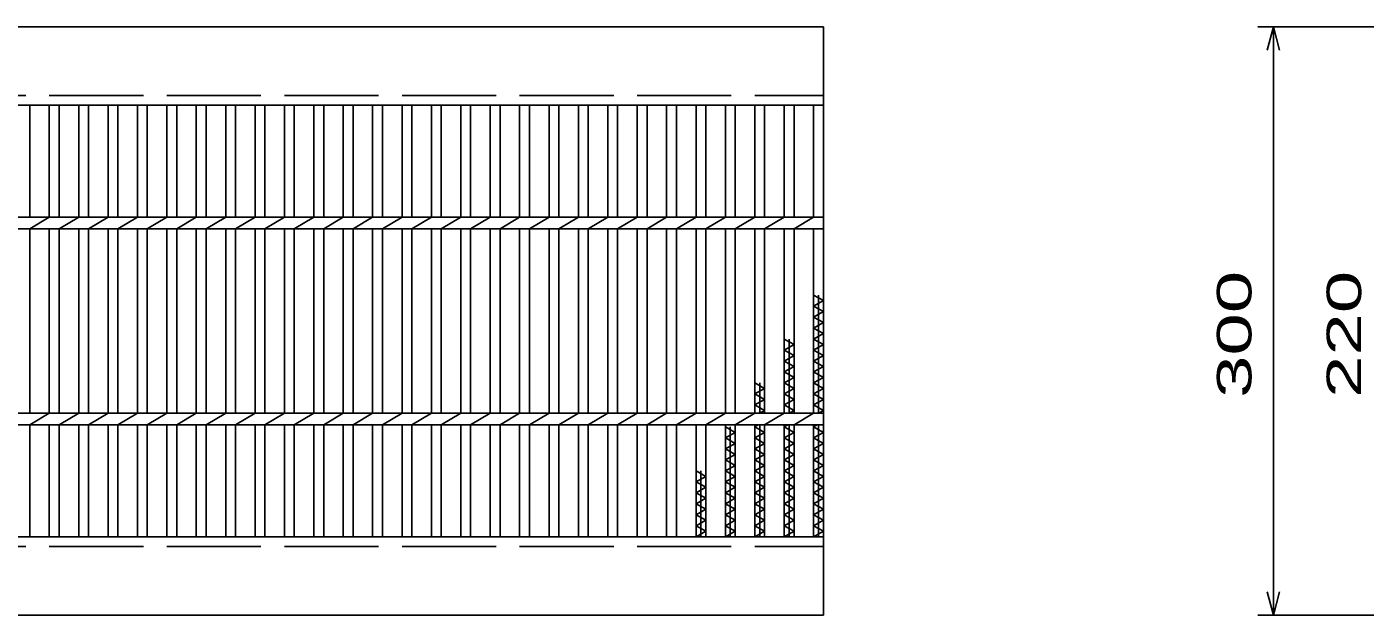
# Model space of a CAD drawing. Units: millimetres, scale not verified. Extents: x -1456 to 1385, y -1026 to 843.
# Drawn here: x -646 to 36, y -24 to 276 of the extents above; entities that cross this region are included whole.
import ezdxf
from ezdxf.enums import TextEntityAlignment as Align

# ---------------------------------------------------------------- set-up
doc = ezdxf.new("R2010")
doc.units = ezdxf.units.MM
doc.header["$LTSCALE"] = 8
doc.linetypes.add('DASHED', pattern=[7.5, 6, -1.5])
doc.layers.add('16', color=3, linetype='Continuous', lineweight=25)
doc.layers.add('22', color=4, linetype='Continuous', lineweight=25)
doc.styles.add('ベクトル', font='')
doc.styles.get('ベクトル').set_extended_font_data('ベクトル')

msp = doc.modelspace()

# ---------------------------------------------------------------- linework, layer by layer
at = {"layer": '16'}
for p, q in [((-1235, 276), (-240, 276)), ((-240, 276), (-240, 236)), ((-240, 236), (-1235, 236)), ((-650, 236), (-645, 236)), ((-645, 179), (-645, 236)), ((-635, 179), (-635, 236)), ((-635, 236), (-630, 236)), ((-630, 179), (-630, 236)), ((-620, 179), (-620, 236)), ((-620, 236), (-615, 236)), ((-615, 179), (-615, 236)), ((-605, 179), (-605, 236)), ((-605, 236), (-600, 236)), ((-600, 179), (-600, 236)), ((-590, 179), (-590, 236)), ((-590, 236), (-585, 236)), ((-585, 179), (-585, 236)), ((-575, 179), (-575, 236)), ((-575, 236), (-570, 236)), ((-570, 179), (-570, 236)), ((-560, 179), (-560, 236)), ((-560, 236), (-555, 236)), ((-555, 179), (-555, 236)), ((-545, 179), (-545, 236)), ((-545, 236), (-540, 236)), ((-540, 179), (-540, 236)), ((-530, 179), (-530, 236)), ((-530, 236), (-525, 236)), ((-525, 179), (-525, 236)), ((-515, 179), (-515, 236)), ((-515, 236), (-510, 236)), ((-510, 179), (-510, 236)), ((-500, 179), (-500, 236)), ((-500, 236), (-495, 236)), ((-495, 179), (-495, 236)), ((-485, 179), (-485, 236)), ((-485, 236), (-480, 236)), ((-480, 179), (-480, 236)), ((-470, 179), (-470, 236)), ((-470, 236), (-465, 236)), ((-465, 179), (-465, 236)), ((-455, 179), (-455, 236)), ((-455, 236), (-450, 236)), ((-450, 179), (-450, 236)), ((-440, 179), (-440, 236)), ((-440, 236), (-435, 236)), ((-435, 179), (-435, 236)), ((-425, 179), (-425, 236)), ((-425, 236), (-420, 236)), ((-420, 179), (-420, 236)), ((-410, 179), (-410, 236)), ((-410, 236), (-405, 236)), ((-405, 179), (-405, 236)), ((-395, 179), (-395, 236)), ((-395, 236), (-390, 236)), ((-390, 179), (-390, 236)), ((-380, 179), (-380, 236)), ((-380, 236), (-375, 236)), ((-375, 179), (-375, 236)), ((-365, 179), (-365, 236)), ((-365, 236), (-360, 236)), ((-360, 179), (-360, 236)), ((-350, 179), (-350, 236)), ((-350, 236), (-345, 236)), ((-345, 179), (-345, 236)), ((-335, 179), (-335, 236)), ((-335, 236), (-330, 236)), ((-330, 179), (-330, 236)), ((-320, 179), (-320, 236)), ((-320, 236), (-315, 236)), ((-315, 179), (-315, 236)), ((-305, 179), (-305, 236)), ((-305, 236), (-300, 236)), ((-300, 179), (-300, 236)), ((-290, 179), (-290, 236)), ((-290, 236), (-285, 236)), ((-285, 179), (-285, 236)), ((-275, 179), (-275, 236)), ((-275, 236), (-270, 236)), ((-270, 179), (-270, 236)), ((-260, 179), (-260, 236)), ((-260, 236), (-255, 236)), ((-255, 179), (-255, 236)), ((-245, 179), (-245, 236)), ((-245, 236), (-240, 236)), ((-240, 16), (-240, 236)), ((-1235, 179), (-240, 179)), ((-645, 173), (-635, 179)), ((-630, 173), (-620, 179)), ((-615, 173), (-605, 179)), ((-600, 173), (-590, 179)), ((-585, 173), (-575, 179)), ((-570, 173), (-560, 179)), ((-555, 173), (-545, 179)), ((-540, 173), (-530, 179)), ((-525, 173), (-515, 179)), ((-510, 173), (-500, 179)), ((-495, 173), (-485, 179)), ((-480, 173), (-470, 179)), ((-465, 173), (-455, 179)), ((-450, 173), (-440, 179)), ((-435, 173), (-425, 179)), ((-420, 173), (-410, 179)), ((-405, 173), (-395, 179)), ((-390, 173), (-380, 179)), ((-375, 173), (-365, 179)), ((-360, 173), (-350, 179)), ((-345, 173), (-335, 179)), ((-330, 173), (-320, 179)), ((-315, 173), (-305, 179)), ((-300, 173), (-290, 179)), ((-285, 173), (-275, 179)), ((-270, 173), (-260, 179)), ((-255, 173), (-245, 179)), ((-240, 173), (-240, 179)), ((-1235, 173), (-240, 173)), ((-645, 79), (-645, 173)), ((-635, 79), (-635, 173)), ((-630, 79), (-630, 173)), ((-620, 79), (-620, 173)), ((-615, 79), (-615, 173)), ((-605, 79), (-605, 173)), ((-600, 79), (-600, 173)), ((-590, 79), (-590, 173)), ((-585, 79), (-585, 173)), ((-575, 79), (-575, 173)), ((-570, 79), (-570, 173)), ((-560, 79), (-560, 173)), ((-555, 79), (-555, 173)), ((-545, 79), (-545, 173)), ((-540, 79), (-540, 173)), ((-530, 79), (-530, 173)), ((-525, 79), (-525, 173)), ((-515, 79), (-515, 173)), ((-510, 79), (-510, 173)), ((-500, 79), (-500, 173)), ((-495, 79), (-495, 173)), ((-485, 79), (-485, 173)), ((-480, 79), (-480, 173)), ((-470, 79), (-470, 173)), ((-465, 79), (-465, 173)), ((-455, 79), (-455, 173)), ((-450, 79), (-450, 173)), ((-440, 79), (-440, 173)), ((-435, 79), (-435, 173)), ((-425, 79), (-425, 173)), ((-420, 79), (-420, 173)), ((-410, 79), (-410, 173)), ((-405, 79), (-405, 173)), ((-395, 79), (-395, 173)), ((-390, 79), (-390, 173)), ((-380, 79), (-380, 173)), ((-375, 79), (-375, 173)), ((-365, 79), (-365, 173)), ((-360, 79), (-360, 173)), ((-350, 79), (-350, 173)), ((-345, 79), (-345, 173)), ((-335, 79), (-335, 173)), ((-330, 79), (-330, 173)), ((-320, 79), (-320, 173)), ((-315, 79), (-315, 173)), ((-305, 79), (-305, 173)), ((-300, 79), (-300, 173)), ((-290, 79), (-290, 173)), ((-285, 79), (-285, 173)), ((-275, 79), (-275, 173)), ((-270, 79), (-270, 173)), ((-260, 79), (-260, 173)), ((-255, 79), (-255, 173)), ((-245, 79), (-245, 173)), ((-240, 136.4), (-245, 139.2)), ((-242.5, 79), (-242.5, 139.2)), ((-245, 133.6), (-240, 136.4)), ((-240, 130.8), (-245, 133.6)), ((-245, 128), (-240, 130.8)), ((-240, 125.2), (-245, 128)), ((-245, 122.4), (-240, 125.2)), ((-255, 114), (-260, 116.8)), ((-257.5, 79), (-257.5, 116.8)), ((-240, 119.6), (-245, 122.4)), ((-245, 116.8), (-240, 119.6)), ((-240, 114), (-245, 116.8)), ((-260, 111.2), (-255, 114)), ((-255, 108.4), (-260, 111.2)), ((-245, 111.2), (-240, 114)), ((-240, 108.4), (-245, 111.2)), ((-260, 105.6), (-255, 108.4)), ((-255, 102.8), (-260, 105.6)), ((-260, 100), (-255, 102.8)), ((-245, 105.6), (-240, 108.4)), ((-240, 102.8), (-245, 105.6)), ((-245, 100), (-240, 102.8)), ((-255, 97.2), (-260, 100)), ((-260, 94.4), (-255, 97.2)), ((-240, 97.2), (-245, 100)), ((-245, 94.4), (-240, 97.2)), ((-270, 91.6), (-275, 94.4)), ((-275, 88.8), (-270, 91.6)), ((-270, 86), (-275, 88.8)), ((-272.5, 79), (-272.5, 94.4)), ((-255, 91.6), (-260, 94.4)), ((-260, 88.8), (-255, 91.6)), ((-255, 86), (-260, 88.8)), ((-240, 91.6), (-245, 94.4)), ((-245, 88.8), (-240, 91.6)), ((-240, 86), (-245, 88.8)), ((-275, 83.2), (-270, 86)), ((-270, 80.4), (-275, 83.2)), ((-260, 83.2), (-255, 86)), ((-255, 80.4), (-260, 83.2)), ((-245, 83.2), (-240, 86)), ((-240, 80.4), (-245, 83.2)), ((-1235, 79), (-240, 79)), ((-645, 73), (-635, 79)), ((-630, 73), (-620, 79)), ((-615, 73), (-605, 79)), ((-600, 73), (-590, 79)), ((-585, 73), (-575, 79)), ((-570, 73), (-560, 79)), ((-555, 73), (-545, 79)), ((-540, 73), (-530, 79)), ((-525, 73), (-515, 79)), ((-510, 73), (-500, 79)), ((-495, 73), (-485, 79)), ((-480, 73), (-470, 79)), ((-465, 73), (-455, 79)), ((-450, 73), (-440, 79)), ((-435, 73), (-425, 79)), ((-420, 73), (-410, 79)), ((-405, 73), (-395, 79)), ((-390, 73), (-380, 79)), ((-375, 73), (-365, 79)), ((-360, 73), (-350, 79)), ((-345, 73), (-335, 79)), ((-330, 73), (-320, 79)), ((-315, 73), (-305, 79)), ((-300, 73), (-290, 79)), ((-285, 73), (-275, 79)), ((-272.5, 79), (-270, 80.4)), ((-270, 73), (-260, 79)), ((-257.5, 79), (-255, 80.4)), ((-255, 73), (-245, 79)), ((-242.5, 79), (-240, 80.4)), ((-240, 73), (-240, 79)), ((-1235, 73), (-240, 73)), ((-645, 16), (-645, 73)), ((-635, 16), (-635, 73)), ((-630, 16), (-630, 73)), ((-620, 16), (-620, 73)), ((-615, 16), (-615, 73)), ((-605, 16), (-605, 73)), ((-600, 16), (-600, 73)), ((-590, 16), (-590, 73)), ((-585, 16), (-585, 73)), ((-575, 16), (-575, 73)), ((-570, 16), (-570, 73)), ((-560, 16), (-560, 73)), ((-555, 16), (-555, 73)), ((-545, 16), (-545, 73)), ((-540, 16), (-540, 73)), ((-530, 16), (-530, 73)), ((-525, 16), (-525, 73)), ((-515, 16), (-515, 73)), ((-510, 16), (-510, 73)), ((-500, 16), (-500, 73)), ((-495, 16), (-495, 73)), ((-485, 16), (-485, 73)), ((-480, 16), (-480, 73)), ((-470, 16), (-470, 73)), ((-465, 16), (-465, 73)), ((-455, 16), (-455, 73)), ((-450, 16), (-450, 73)), ((-440, 16), (-440, 73)), ((-435, 16), (-435, 73)), ((-425, 16), (-425, 73)), ((-420, 16), (-420, 73)), ((-410, 16), (-410, 73)), ((-405, 16), (-405, 73)), ((-395, 16), (-395, 73)), ((-390, 16), (-390, 73)), ((-380, 16), (-380, 73)), ((-375, 16), (-375, 73)), ((-365, 16), (-365, 73)), ((-360, 16), (-360, 73)), ((-350, 16), (-350, 73)), ((-345, 16), (-345, 73)), ((-335, 16), (-335, 73)), ((-330, 16), (-330, 73)), ((-320, 16), (-320, 73)), ((-315, 16), (-315, 73)), ((-305, 16), (-305, 73)), ((-300, 16), (-300, 73)), ((-290, 16), (-290, 73)), ((-285, 69.2), (-290, 72)), ((-290, 66.4), (-285, 69.2)), ((-287.5, 16), (-287.5, 72)), ((-285, 16), (-285, 73)), ((-275, 16), (-275, 73)), ((-275, 72), (-273.214, 73)), ((-270, 69.2), (-275, 72)), ((-275, 66.4), (-270, 69.2)), ((-272.5, 16), (-272.5, 73)), ((-270, 16), (-270, 73)), ((-260, 16), (-260, 73)), ((-260, 72), (-258.214, 73)), ((-255, 69.2), (-260, 72)), ((-260, 66.4), (-255, 69.2)), ((-257.5, 16), (-257.5, 73)), ((-255, 16), (-255, 73)), ((-245, 16), (-245, 73)), ((-245, 72), (-243.214, 73)), ((-240, 69.2), (-245, 72)), ((-245, 66.4), (-240, 69.2)), ((-242.5, 16), (-242.5, 73)), ((-285, 63.6), (-290, 66.4)), ((-290, 60.8), (-285, 63.6)), ((-270, 63.6), (-275, 66.4)), ((-275, 60.8), (-270, 63.6)), ((-255, 63.6), (-260, 66.4)), ((-260, 60.8), (-255, 63.6)), ((-240, 63.6), (-245, 66.4)), ((-245, 60.8), (-240, 63.6)), ((-285, 58), (-290, 60.8)), ((-290, 55.2), (-285, 58)), ((-285, 52.4), (-290, 55.2)), ((-270, 58), (-275, 60.8)), ((-275, 55.2), (-270, 58)), ((-270, 52.4), (-275, 55.2)), ((-255, 58), (-260, 60.8)), ((-260, 55.2), (-255, 58)), ((-255, 52.4), (-260, 55.2)), ((-240, 58), (-245, 60.8)), ((-245, 55.2), (-240, 58)), ((-240, 52.4), (-245, 55.2)), ((-300, 46.8), (-305, 49.6)), ((-302.5, 16), (-302.5, 49.6)), ((-290, 49.6), (-285, 52.4)), ((-285, 46.8), (-290, 49.6)), ((-275, 49.6), (-270, 52.4)), ((-270, 46.8), (-275, 49.6)), ((-260, 49.6), (-255, 52.4)), ((-255, 46.8), (-260, 49.6)), ((-245, 49.6), (-240, 52.4)), ((-240, 46.8), (-245, 49.6)), ((-305, 44), (-300, 46.8)), ((-300, 41.2), (-305, 44)), ((-305, 38.4), (-300, 41.2)), ((-290, 44), (-285, 46.8)), ((-285, 41.2), (-290, 44)), ((-290, 38.4), (-285, 41.2)), ((-275, 44), (-270, 46.8)), ((-270, 41.2), (-275, 44)), ((-275, 38.4), (-270, 41.2)), ((-260, 44), (-255, 46.8)), ((-255, 41.2), (-260, 44)), ((-260, 38.4), (-255, 41.2)), ((-245, 44), (-240, 46.8)), ((-240, 41.2), (-245, 44)), ((-245, 38.4), (-240, 41.2)), ((-300, 35.6), (-305, 38.4)), ((-305, 32.8), (-300, 35.6)), ((-285, 35.6), (-290, 38.4)), ((-290, 32.8), (-285, 35.6)), ((-270, 35.6), (-275, 38.4)), ((-275, 32.8), (-270, 35.6)), ((-255, 35.6), (-260, 38.4)), ((-260, 32.8), (-255, 35.6)), ((-240, 35.6), (-245, 38.4)), ((-245, 32.8), (-240, 35.6)), ((-300, 30), (-305, 32.8)), ((-305, 27.2), (-300, 30)), ((-285, 30), (-290, 32.8)), ((-290, 27.2), (-285, 30)), ((-270, 30), (-275, 32.8)), ((-275, 27.2), (-270, 30)), ((-255, 30), (-260, 32.8)), ((-260, 27.2), (-255, 30)), ((-240, 30), (-245, 32.8)), ((-245, 27.2), (-240, 30)), ((-300, 24.4), (-305, 27.2)), ((-305, 21.6), (-300, 24.4)), ((-300, 18.8), (-305, 21.6)), ((-285, 24.4), (-290, 27.2)), ((-290, 21.6), (-285, 24.4)), ((-285, 18.8), (-290, 21.6)), ((-270, 24.4), (-275, 27.2)), ((-275, 21.6), (-270, 24.4)), ((-270, 18.8), (-275, 21.6)), ((-255, 24.4), (-260, 27.2)), ((-260, 21.6), (-255, 24.4)), ((-255, 18.8), (-260, 21.6)), ((-240, 24.4), (-245, 27.2)), ((-245, 21.6), (-240, 24.4)), ((-240, 18.8), (-245, 21.6)), ((-1235, 16), (-240, 16)), ((-650, 16), (-645, 16)), ((-635, 16), (-630, 16)), ((-620, 16), (-615, 16)), ((-605, 16), (-600, 16)), ((-590, 16), (-585, 16)), ((-575, 16), (-570, 16)), ((-560, 16), (-555, 16)), ((-545, 16), (-540, 16)), ((-530, 16), (-525, 16)), ((-515, 16), (-510, 16)), ((-500, 16), (-495, 16)), ((-485, 16), (-480, 16)), ((-470, 16), (-465, 16)), ((-455, 16), (-450, 16)), ((-440, 16), (-435, 16)), ((-425, 16), (-420, 16)), ((-410, 16), (-405, 16)), ((-395, 16), (-390, 16)), ((-380, 16), (-375, 16)), ((-365, 16), (-360, 16)), ((-350, 16), (-345, 16)), ((-335, 16), (-330, 16)), ((-320, 16), (-315, 16)), ((-305, 16), (-300, 18.8)), ((-305, 16), (-300, 16)), ((-290, 16), (-285, 18.8)), ((-290, 16), (-285, 16)), ((-275, 16), (-270, 18.8)), ((-275, 16), (-270, 16)), ((-260, 16), (-255, 18.8)), ((-260, 16), (-255, 16)), ((-245, 16), (-240, 18.8)), ((-245, 16), (-240, 16)), ((-240, 16), (-240, -24)), ((-240, -24), (-1235, -24))]:
    msp.add_line(p, q, dxfattribs=at)
at = {"layer": '16', "linetype": 'DASHED'}
for p, q in [((-1235, 241), (-240, 241)), ((-1235, 11), (-240, 11))]:
    msp.add_line(p, q, dxfattribs=at)
at = {"layer": '22'}
for p, q in [((133.6, 276), (-18.4, 276)), ((-10.4, 276), (-13.6, 264)), ((-7.2, 264), (-10.4, 276)), ((-10.4, 276), (-10.4, -24)), ((-10.4, -24), (-13.6, -12)), ((-7.2, -12), (-10.4, -24)), ((-18.4, -24), (133.6, -24))]:
    msp.add_line(p, q, dxfattribs=at)

# ---------------------------------------------------------------- texts
at = {"layer": '22', "color": 2, "style": 'ベクトル', "width": 1.65}
for s, p in [(' 300 ', (-30.4, 76)), (' 220 ', (25.6, 76))]:
    msp.add_text(s, height=17.6, rotation=90, dxfattribs=at).set_placement(p, align=Align.MIDDLE_LEFT)

doc.saveas('drawing.dxf')
